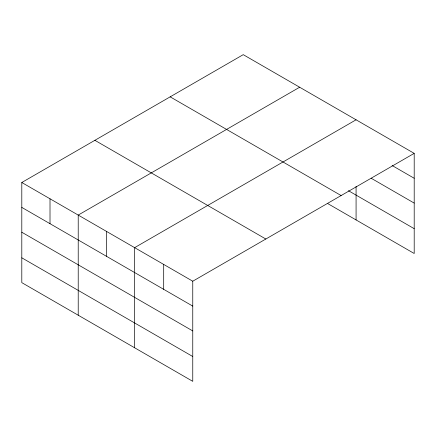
<?xml version="1.0" encoding="UTF-8"?>
<svg xmlns="http://www.w3.org/2000/svg" width="436" height="436" viewBox="0 0 436 436"><rect width="100%" height="100%" fill="white"/><g stroke="black" fill="none" stroke-linecap="round" stroke-linejoin="round"><path stroke-width="0.65" d="M414.2 153.363L243.239 54.658L21.8 182.504L21.8 282.637L192.761 381.342L192.761 281.209L414.2 153.363L414.2 253.496L327.867 203.65M299.657 87.227L78.218 215.079L78.218 315.212M356.076 119.802L134.637 247.648L134.637 347.781M392.111 165.511L414.2 178.264M371.189 178.253L414.2 203.089M348.435 190.701L414.2 228.671M170.165 96.847L341.126 195.551M94.874 140.316L265.835 239.021M21.8 182.504L192.761 281.209M21.8 207.405L192.761 306.11M21.8 232.23L192.761 330.935M21.8 257.812L192.761 356.517M356.076 186.357L356.076 219.935M163.696 264.429L163.696 289.33M106.428 231.363L106.428 256.264M50.009 198.789L50.009 223.69"/></g></svg>
